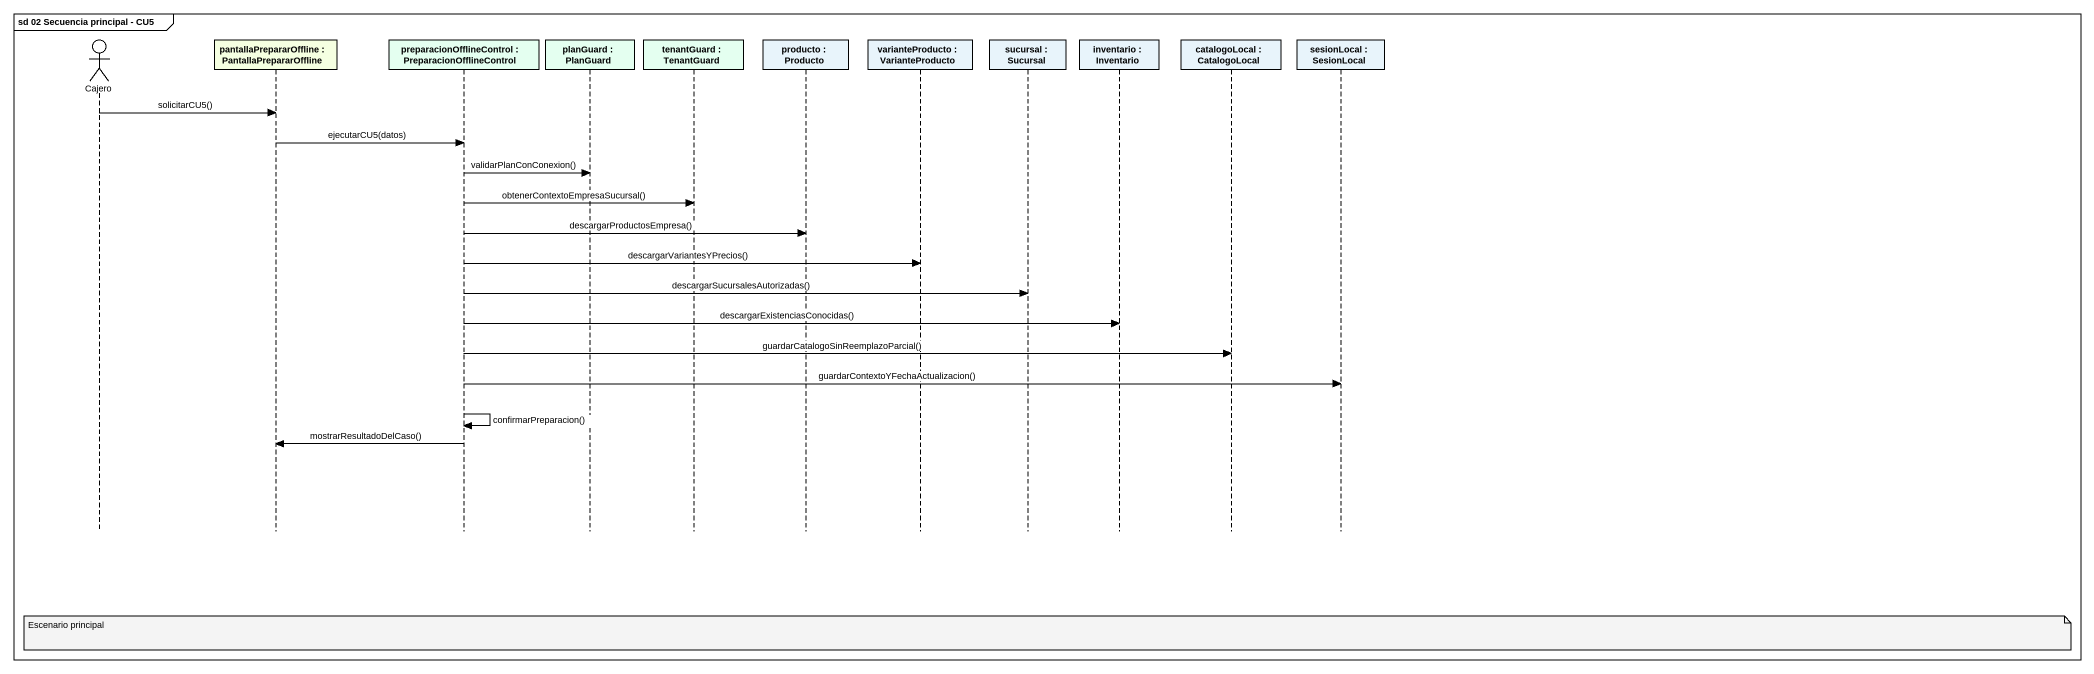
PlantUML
@startuml
mainframe sd 02 Secuencia principal - CU5
hide footbox
actor Cajero
participant "pantallaPrepararOffline : PantallaPrepararOffline" as pantallaPrepararOffline #F5FFE1
participant "preparacionOfflineControl : PreparacionOfflineControl" as preparacionOfflineControl #E4FFF0
participant "planGuard : PlanGuard" as planGuard #E4FFF0
participant "tenantGuard : TenantGuard" as tenantGuard #E4FFF0
participant "producto : Producto" as producto #E8F4FB
participant "varianteProducto : VarianteProducto" as varianteProducto #E8F4FB
participant "sucursal : Sucursal" as sucursal #E8F4FB
participant "inventario : Inventario" as inventario #E8F4FB
participant "catalogoLocal : CatalogoLocal" as catalogoLocal #E8F4FB
participant "sesionLocal : SesionLocal" as sesionLocal #E8F4FB

Cajero -> pantallaPrepararOffline : solicitarCU5()
pantallaPrepararOffline -> preparacionOfflineControl : ejecutarCU5(datos)
preparacionOfflineControl -> planGuard : validarPlanConConexion()
preparacionOfflineControl -> tenantGuard : obtenerContextoEmpresaSucursal()
preparacionOfflineControl -> producto : descargarProductosEmpresa()
preparacionOfflineControl -> varianteProducto : descargarVariantesYPrecios()
preparacionOfflineControl -> sucursal : descargarSucursalesAutorizadas()
preparacionOfflineControl -> inventario : descargarExistenciasConocidas()
preparacionOfflineControl -> catalogoLocal : guardarCatalogoSinReemplazoParcial()
preparacionOfflineControl -> sesionLocal : guardarContextoYFechaActualizacion()
preparacionOfflineControl -> preparacionOfflineControl : confirmarPreparacion()
preparacionOfflineControl -> pantallaPrepararOffline : mostrarResultadoDelCaso()
note over sucursal : Escenario principal
@enduml
